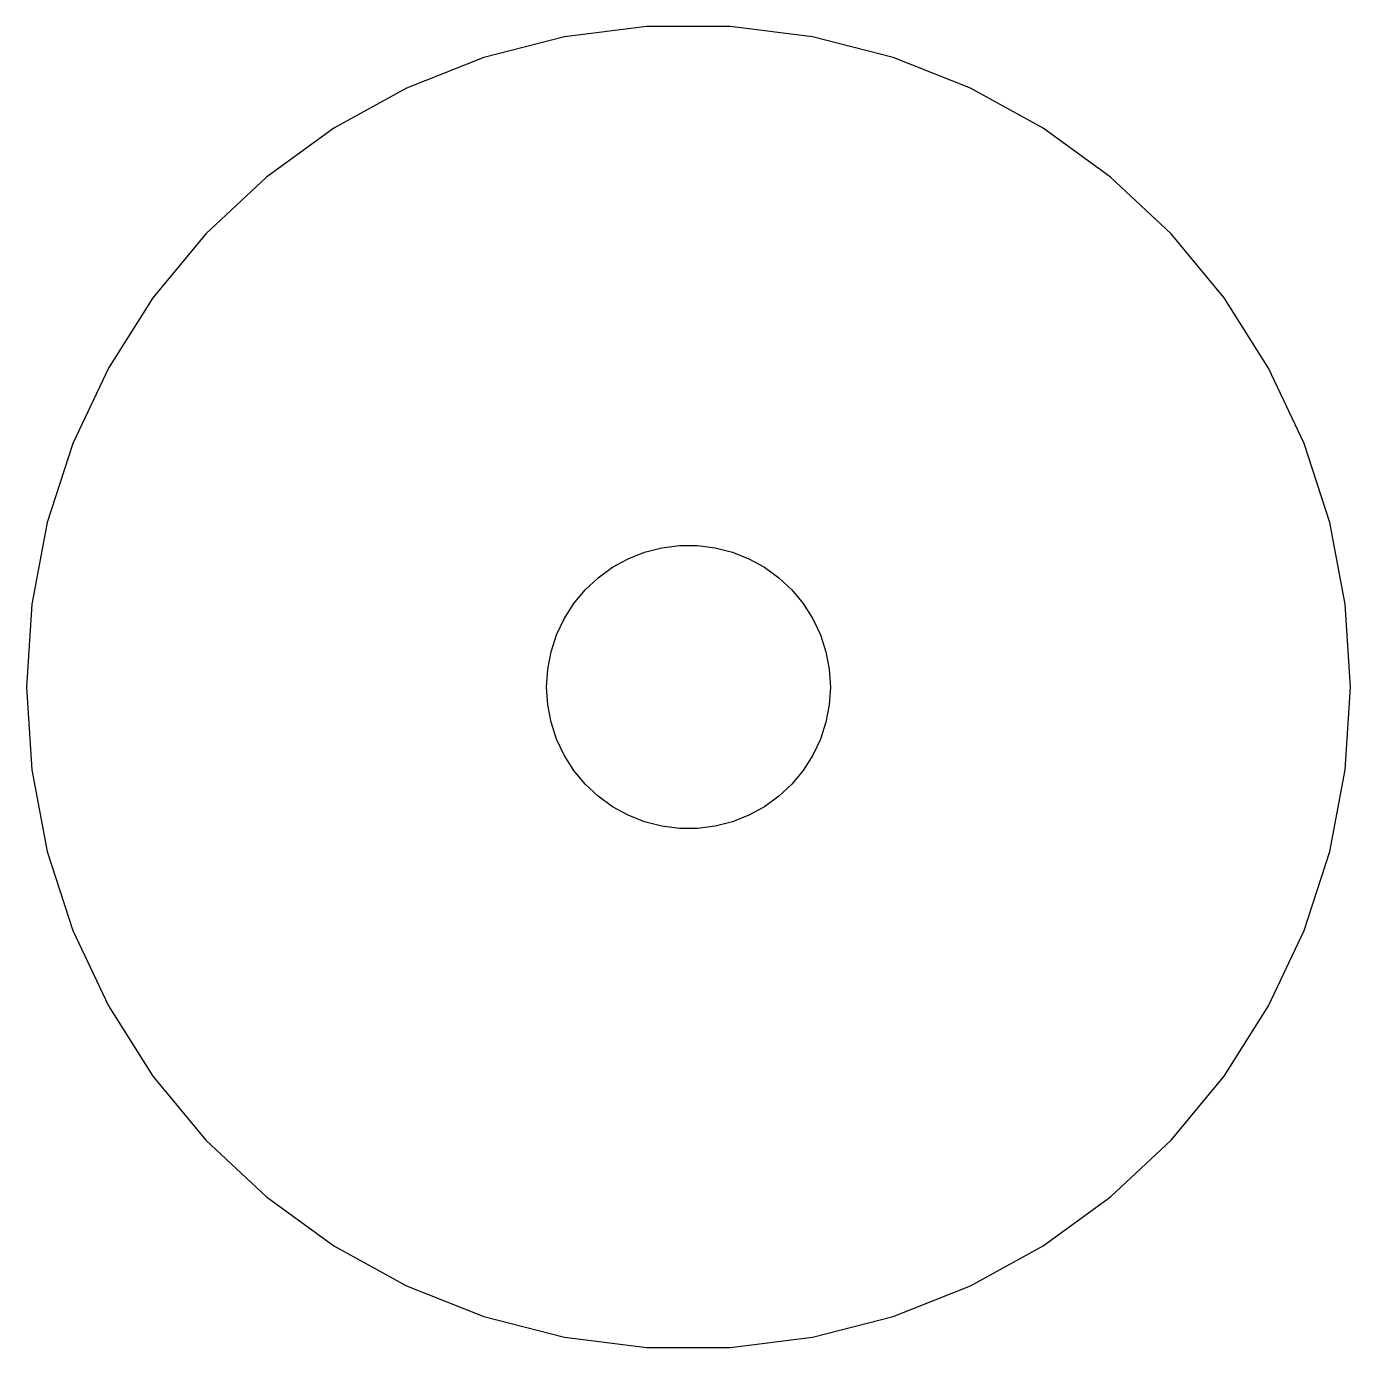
# Model space of a CAD drawing. Header units: metres. Extents: x -7 to 7, y -7 to 117.
# Drawn here: x -7 to 7, y -6.99 to 6.99 of the extents above.
import ezdxf

# ---------------------------------------------------------------- set-up
doc = ezdxf.new("R2010")
doc.units = ezdxf.units.M

msp = doc.modelspace()

# ---------------------------------------------------------------- linework, layer by layer
for p, q in [((-1.31166, 6.87601), (-2.16312, 6.65739)), ((-0.439529, 6.98618), (-1.31166, 6.87601)), ((0.439529, 6.98618), (-0.439529, 6.98618)), ((1.31166, 6.87601), (0.439529, 6.98618)), ((2.16312, 6.65739), (1.31166, 6.87601)), ((-2.16312, 6.65739), (-2.98045, 6.33379)), ((2.98045, 6.33379), (2.16312, 6.65739)), ((-2.98045, 6.33379), (-3.75078, 5.91029)), ((3.75078, 5.91029), (2.98045, 6.33379)), ((-3.75078, 5.91029), (-4.46196, 5.39359)), ((4.46196, 5.39359), (3.75078, 5.91029)), ((-4.46196, 5.39359), (-5.10277, 4.79182)), ((5.10277, 4.79182), (4.46196, 5.39359)), ((-5.10277, 4.79182), (-5.66312, 4.11449)), ((5.66312, 4.11449), (5.10277, 4.79182)), ((-5.66312, 4.11449), (-6.13414, 3.37227)), ((6.13414, 3.37227), (5.66312, 4.11449)), ((-6.13414, 3.37227), (-6.50842, 2.57686)), ((6.50842, 2.57686), (6.13414, 3.37227)), ((-6.50842, 2.57686), (-6.78008, 1.74081)), ((6.78008, 1.74081), (6.50842, 2.57686)), ((-6.78008, 1.74081), (-6.94479, 0.877319)), ((6.94479, 0.877319), (6.78008, 1.74081)), ((-0.638657, 1.35724), (-0.463516, 1.42657)), ((-0.463516, 1.42657), (-0.281067, 1.47342)), ((-0.281067, 1.47342), (-0.094177, 1.49704)), ((-0.094177, 1.49704), (0.094177, 1.49704)), ((0.094177, 1.49704), (0.281067, 1.47342)), ((0.281067, 1.47342), (0.463516, 1.42657)), ((0.463516, 1.42657), (0.638657, 1.35724)), ((-0.956131, 1.15576), (-0.803726, 1.26648)), ((-0.803726, 1.26648), (-0.638657, 1.35724)), ((0.638657, 1.35724), (0.803726, 1.26648)), ((0.803726, 1.26648), (0.956131, 1.15576)), ((-1.09344, 1.02681), (-0.956131, 1.15576)), ((0.956131, 1.15576), (1.09344, 1.02681)), ((-1.21352, 0.881668), (-1.09344, 1.02681)), ((1.09344, 1.02681), (1.21352, 0.881668)), ((-6.94479, 0.877319), (-7, 0)), ((-1.31445, 0.722626), (-1.21352, 0.881668)), ((1.21352, 0.881668), (1.31445, 0.722626)), ((7, 0), (6.94479, 0.877319)), ((-1.39465, 0.552185), (-1.31445, 0.722626)), ((1.31445, 0.722626), (1.39465, 0.552185)), ((-1.45287, 0.373032), (-1.39465, 0.552185)), ((1.39465, 0.552185), (1.45287, 0.373032)), ((-1.48816, 0.187988), (-1.45287, 0.373032)), ((1.45287, 0.373032), (1.48816, 0.187988)), ((-1.5, 0), (-1.48816, 0.187988)), ((1.48816, 0.187988), (1.5, 0)), ((-7, 0), (-6.94479, -0.877319)), ((-1.48816, -0.187988), (-1.5, 0)), ((1.5, 0), (1.48816, -0.187988)), ((6.94479, -0.877319), (7, 0)), ((-1.45287, -0.373032), (-1.48816, -0.187988)), ((1.48816, -0.187988), (1.45287, -0.373032)), ((-1.39465, -0.552185), (-1.45287, -0.373032)), ((1.45287, -0.373032), (1.39465, -0.552185)), ((-1.31445, -0.722626), (-1.39465, -0.552185)), ((1.39465, -0.552185), (1.31445, -0.722626)), ((-1.21352, -0.881668), (-1.31445, -0.722626)), ((1.31445, -0.722626), (1.21352, -0.881668)), ((-6.94479, -0.877319), (-6.78008, -1.74081)), ((-1.09344, -1.02681), (-1.21352, -0.881668)), ((1.21352, -0.881668), (1.09344, -1.02681)), ((6.78008, -1.74081), (6.94479, -0.877319)), ((-0.956131, -1.15576), (-1.09344, -1.02681)), ((1.09344, -1.02681), (0.956131, -1.15576)), ((-0.803726, -1.26648), (-0.956131, -1.15576)), ((0.956131, -1.15576), (0.803726, -1.26648)), ((-0.638657, -1.35724), (-0.803726, -1.26648)), ((-0.463516, -1.42657), (-0.638657, -1.35724)), ((0.638657, -1.35724), (0.463516, -1.42657)), ((0.803726, -1.26648), (0.638657, -1.35724)), ((-0.281067, -1.47342), (-0.463516, -1.42657)), ((-0.094177, -1.49704), (-0.281067, -1.47342)), ((0.094177, -1.49704), (-0.094177, -1.49704)), ((0.281067, -1.47342), (0.094177, -1.49704)), ((0.463516, -1.42657), (0.281067, -1.47342)), ((-6.78008, -1.74081), (-6.50842, -2.57686)), ((6.50842, -2.57686), (6.78008, -1.74081)), ((-6.50842, -2.57686), (-6.13414, -3.37227)), ((6.13414, -3.37227), (6.50842, -2.57686)), ((-6.13414, -3.37227), (-5.66312, -4.11449)), ((5.66312, -4.11449), (6.13414, -3.37227)), ((-5.66312, -4.11449), (-5.10277, -4.79182)), ((5.10277, -4.79182), (5.66312, -4.11449)), ((-5.10277, -4.79182), (-4.46196, -5.39359)), ((4.46196, -5.39359), (5.10277, -4.79182)), ((-4.46196, -5.39359), (-3.75078, -5.91029)), ((3.75078, -5.91029), (4.46196, -5.39359)), ((-3.75078, -5.91029), (-2.98045, -6.33379)), ((2.98045, -6.33379), (3.75078, -5.91029)), ((-2.98045, -6.33379), (-2.16312, -6.65739)), ((2.16312, -6.65739), (2.98045, -6.33379)), ((-2.16312, -6.65739), (-1.31166, -6.87601)), ((1.31166, -6.87601), (2.16312, -6.65739)), ((-1.31166, -6.87601), (-0.439529, -6.98618)), ((-0.439529, -6.98618), (0.439529, -6.98618)), ((0.439529, -6.98618), (1.31166, -6.87601))]:
    msp.add_line(p, q)

doc.saveas('drawing.dxf')
